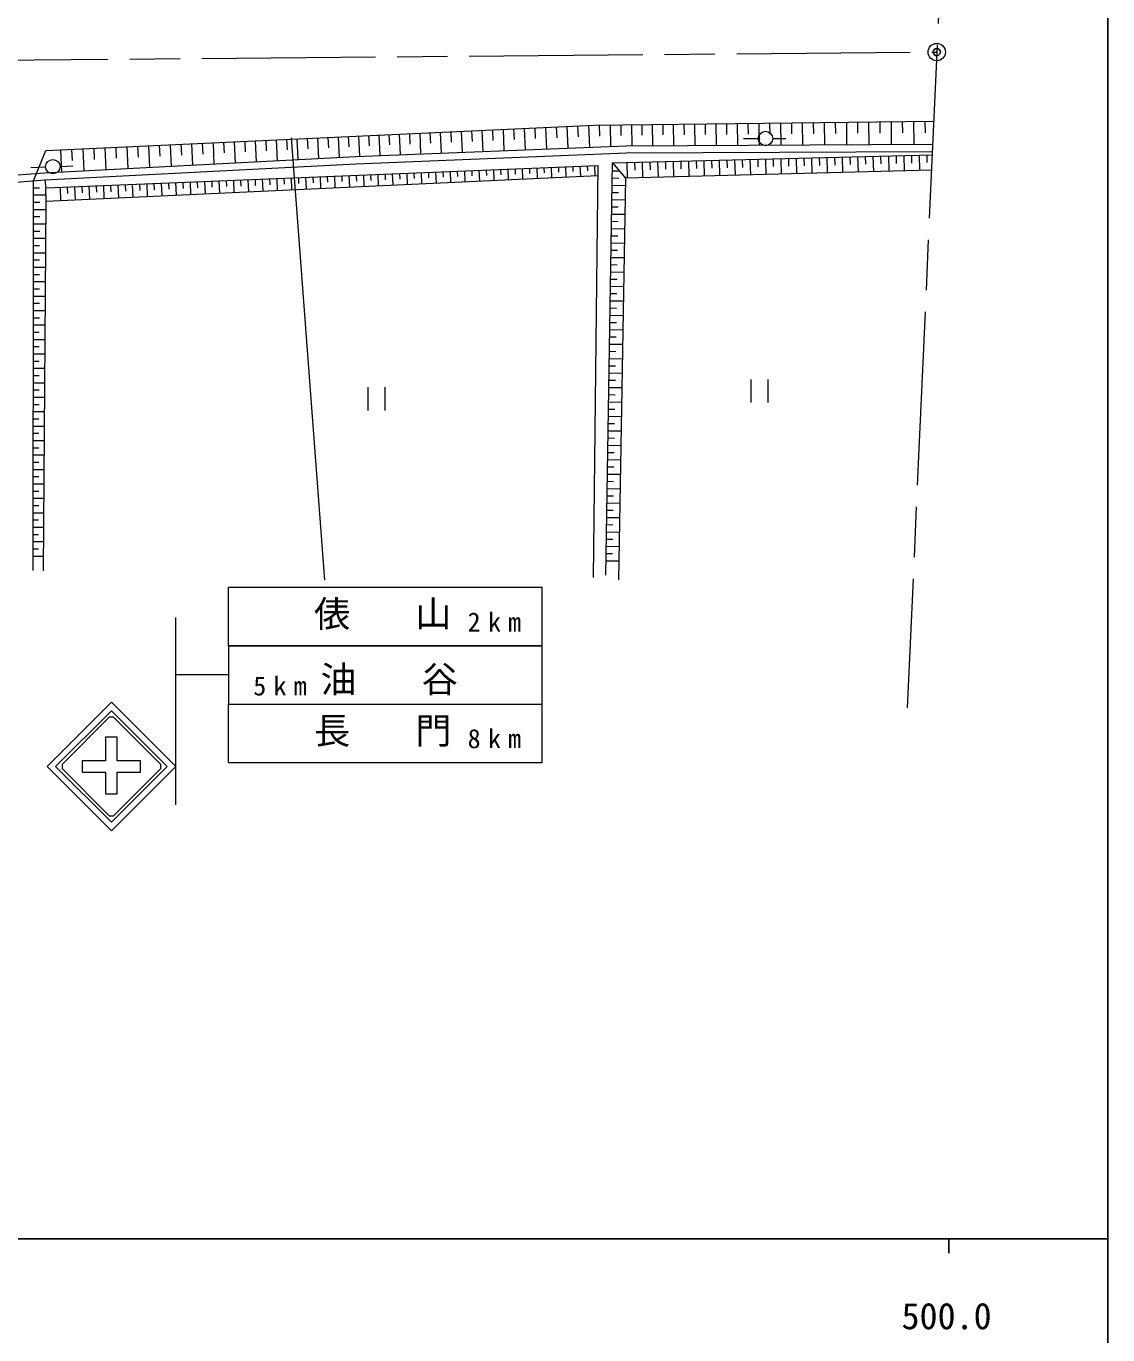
# Model space of a CAD drawing. Units: millimetres, scale not verified. Extents: x 40000 to 680000, y 20000 to 380000.
# Drawn here: x 504162 to 579000, y 198357 to 288965 of the extents above; entities that cross this region are included whole.
import ezdxf
from ezdxf.enums import TextEntityAlignment as Align

# ---------------------------------------------------------------- set-up
doc = ezdxf.new("R2010")
doc.units = ezdxf.units.MM
doc.header["$LTSCALE"] = 1000
doc.header["$PDMODE"] = 32
doc.header["$PDSIZE"] = 500
doc.linetypes.add('CHAIN', pattern=[18.5, 12, -1.5, 3.5, -1.5])
for name, color, linetype, lineweight in [('M-BGD', 7, 'Continuous', 13), ('M-BMK', 2, 'CHAIN', 13), ('M-BMK-SRVR', 3, 'Continuous', 13), ('M-STR-HTXT', 7, 'Continuous', 13), ('M-TTL-BAND', 7, 'Continuous', 25)]:
    doc.layers.add(name, color=color, linetype=linetype, lineweight=lineweight)
doc.layers.add('M-OTRS', color=6, linetype='Continuous')
doc.styles.add('ＭＳ ゴシック', font='')
doc.styles.get('ＭＳ ゴシック').set_extended_font_data('MS Gothic')

msp = doc.modelspace()

# ---------------------------------------------------------------- linework, layer by layer
at = {"layer": 'M-BGD'}
for p, q in [((505533, 280353), (543470, 282107)), ((537155, 281815), (537222, 280351)), ((537887, 281849), (537921, 281117)), ((538619, 281883), (538687, 280410)), ((539355, 281917), (539389, 281180)), ((540092, 281951), (540160, 280469)), ((540833, 281985), (540867, 281244)), ((541574, 282019), (541643, 280528)), ((542319, 282054), (542354, 281308)), ((543065, 282088), (543134, 280588)), ((543470, 282107), (566949, 282377)), ((543815, 282111), (543824, 281360)), ((544566, 282120), (544583, 280646)), ((545303, 282128), (545311, 281391)), ((546040, 282136), (546056, 280692)), ((546762, 282145), (546770, 281422)), ((547484, 282153), (547501, 280699)), ((548211, 282161), (548220, 281434)), ((548938, 282170), (548955, 280707)), ((549670, 282178), (549678, 281447)), ((550402, 282187), (550419, 280714)), ((551138, 282195), (551146, 281459)), ((551874, 282204), (551891, 280721)), ((552615, 282212), (552624, 281471)), ((553357, 282221), (553374, 280729)), ((554102, 282229), (554111, 281483)), ((554848, 282238), (554866, 280736)), ((555599, 282246), (555608, 281496)), ((556350, 282255), (556367, 280744)), ((557105, 282264), (557114, 281508)), ((557861, 282272), (557878, 280752)), ((558621, 282281), (558630, 281521)), ((559382, 282290), (559399, 280759)), ((560147, 282299), (560156, 281533)), ((560912, 282308), (560930, 280767)), ((561683, 282316), (561691, 281546)), ((562453, 282325), (562471, 280775)), ((563228, 282334), (563237, 281559)), ((564003, 282343), (564021, 280783)), ((564783, 282352), (564792, 281572)), ((565564, 282361), (565582, 280791)), ((566349, 282370), (566358, 281585)), ((517088, 280887), (517155, 279420)), ((517821, 280921), (517855, 280188)), ((518555, 280955), (518622, 279498)), ((519284, 280989), (519317, 280260)), ((520013, 281023), (520079, 279575)), ((520736, 281056), (520770, 280332)), ((521460, 281089), (521527, 279652)), ((522179, 281123), (522212, 280404)), ((522898, 281156), (522964, 279728)), ((523612, 281189), (523645, 280475)), ((524326, 281222), (524392, 279803)), ((525036, 281255), (525068, 280545)), ((525745, 281288), (525810, 279879)), ((526449, 281320), (526482, 280616)), ((527154, 281353), (527219, 279950)), ((527855, 281385), (527888, 280684)), ((528556, 281418), (528622, 280006)), ((529262, 281450), (529295, 280745)), ((529968, 281483), (530033, 280063)), ((530678, 281516), (530710, 280806)), ((531388, 281548), (531454, 280120)), ((532102, 281581), (532135, 280867)), ((532816, 281614), (532883, 280177)), ((533535, 281648), (533568, 280929)), ((534253, 281681), (534320, 280235)), ((534977, 281714), (535010, 280991)), ((535700, 281748), (535767, 280293)), ((536427, 281781), (536461, 281054)), ((554815, 281167), (553803, 281157)), ((555815, 281190), (556721, 281198)), ((504672, 278259), (505533, 280353)), ((506532, 280399), (506603, 278861)), ((507302, 280435), (507337, 279666)), ((508071, 280471), (508142, 278942)), ((508835, 280506), (508870, 279742)), ((509599, 280541), (509669, 279023)), ((510358, 280576), (510393, 279817)), ((511117, 280611), (511187, 279104)), ((511871, 280646), (511906, 279892)), ((512625, 280681), (512694, 279183)), ((513374, 280716), (513409, 279967)), ((514123, 280750), (514191, 279263)), ((514866, 280785), (514901, 280041)), ((515610, 280819), (515678, 279342)), ((516349, 280853), (516383, 280114)), ((544723, 279492), (566845, 280058)), ((563815, 279980), (563842, 278917)), ((564346, 279994), (564360, 279462)), ((564878, 280007), (564905, 278945)), ((565409, 280021), (565422, 279490)), ((565940, 280034), (565967, 278972)), ((566471, 280048), (566485, 279517)), ((505507, 279200), (504495, 279158)), ((505511, 277767), (543717, 279314)), ((506505, 279255), (507410, 279292)), ((537984, 279082), (537998, 278723)), ((538484, 279102), (538512, 278391)), ((538983, 279122), (538998, 278767)), ((539483, 279142), (539511, 278438)), ((539982, 279162), (539997, 278810)), ((540482, 279183), (540510, 278484)), ((540982, 279203), (540996, 278854)), ((541481, 279223), (541509, 278531)), ((541981, 279243), (541995, 278897)), ((542480, 279263), (542508, 278578)), ((542980, 279284), (542994, 278941)), ((543717, 279314), (543401, 250796)), ((543479, 279304), (543507, 278624)), ((544257, 250957), (544723, 279492)), ((544723, 279492), (545625, 278449)), ((545723, 279518), (545750, 278452)), ((546256, 279531), (546270, 278999)), ((546789, 279545), (546816, 278480)), ((547321, 279559), (547335, 279026)), ((547854, 279572), (547881, 278507)), ((548387, 279586), (548400, 279053)), ((548919, 279600), (548947, 278534)), ((549452, 279613), (549466, 279081)), ((549985, 279627), (550012, 278562)), ((550517, 279640), (550531, 279108)), ((551049, 279654), (551077, 278589)), ((551582, 279668), (551595, 279135)), ((552114, 279681), (552141, 278617)), ((552646, 279695), (552660, 279162)), ((553179, 279708), (553206, 278644)), ((553711, 279722), (553725, 279190)), ((554243, 279736), (554270, 278671)), ((554775, 279749), (554789, 279217)), ((555307, 279763), (555335, 278699)), ((555839, 279776), (555853, 279244)), ((556371, 279790), (556399, 278726)), ((556903, 279804), (556917, 279272)), ((557435, 279817), (557462, 278753)), ((557967, 279831), (557981, 279299)), ((558499, 279844), (558526, 278781)), ((559031, 279858), (559044, 279326)), ((559563, 279871), (559590, 278808)), ((560094, 279885), (560108, 279353)), ((560626, 279899), (560653, 278835)), ((561157, 279912), (561171, 279381)), ((561689, 279926), (561716, 278863)), ((562221, 279939), (562234, 279408)), ((562752, 279953), (562779, 278890)), ((563283, 279967), (563297, 279435)), ((504667, 273571), (504672, 278259)), ((505454, 278319), (505511, 277767)), ((505540, 276854), (543710, 278634)), ((515502, 278172), (515537, 277320)), ((516002, 278192), (516019, 277766)), ((516502, 278212), (516536, 277366)), ((517001, 278232), (517018, 277810)), ((517501, 278253), (517535, 277413)), ((518000, 278273), (518017, 277853)), ((518500, 278293), (518534, 277460)), ((519000, 278313), (519016, 277897)), ((519499, 278334), (519533, 277506)), ((519999, 278354), (520015, 277940)), ((520498, 278374), (520532, 277553)), ((520998, 278394), (521014, 277984)), ((521497, 278414), (521530, 277599)), ((521997, 278435), (522014, 278027)), ((522497, 278455), (522529, 277646)), ((522996, 278475), (523013, 278071)), ((523496, 278495), (523528, 277693)), ((523995, 278515), (524012, 278114)), ((524495, 278536), (524527, 277739)), ((524995, 278556), (525011, 278158)), ((525494, 278576), (525526, 277786)), ((525994, 278596), (526010, 278201)), ((526493, 278617), (526525, 277832)), ((526993, 278637), (527009, 278245)), ((527493, 278657), (527524, 277879)), ((527992, 278677), (528008, 278288)), ((528492, 278697), (528523, 277925)), ((528991, 278718), (529007, 278332)), ((529491, 278738), (529522, 277972)), ((529991, 278758), (530006, 278375)), ((530490, 278778), (530521, 278019)), ((530990, 278798), (531005, 278419)), ((531489, 278819), (531520, 278065)), ((531989, 278839), (532004, 278462)), ((532488, 278859), (532519, 278112)), ((532988, 278879), (533003, 278506)), ((533488, 278900), (533518, 278158)), ((533987, 278920), (534002, 278549)), ((534487, 278940), (534517, 278205)), ((534986, 278960), (535001, 278593)), ((535486, 278980), (535516, 278251)), ((535986, 279001), (536000, 278636)), ((536485, 279021), (536514, 278298)), ((536985, 279041), (536999, 278680)), ((537484, 279061), (537513, 278345)), ((544707, 278454), (545165, 278446)), ((544715, 278954), (545196, 278946)), ((545625, 278449), (545134, 250630)), ((566797, 278993), (545625, 278449)), ((504671, 277277), (505515, 277276)), ((504672, 277777), (505094, 277777)), ((505540, 276854), (505511, 277767)), ((506510, 277808), (506546, 276901)), ((507009, 277828), (507028, 277374)), ((507509, 277848), (507545, 276947)), ((508009, 277869), (508027, 277418)), ((508508, 277889), (508544, 276994)), ((509008, 277909), (509026, 277461)), ((509507, 277929), (509543, 277040)), ((510007, 277949), (510025, 277505)), ((510506, 277970), (510542, 277087)), ((511006, 277990), (511024, 277549)), ((511506, 278010), (511541, 277134)), ((512005, 278030), (512023, 277592)), ((512505, 278050), (512540, 277180)), ((513004, 278071), (513022, 277636)), ((513504, 278091), (513539, 277227)), ((514004, 278111), (514021, 277679)), ((514503, 278131), (514538, 277273)), ((515003, 278152), (515020, 277723)), ((544690, 277454), (545148, 277446)), ((544698, 277954), (545616, 277939)), ((504671, 276777), (505104, 276777)), ((505369, 251259), (505540, 276854)), ((544674, 276454), (545131, 276446)), ((544682, 276954), (545598, 276939)), ((504669, 275777), (505100, 275777)), ((504670, 276277), (505536, 276276)), ((544658, 275454), (545114, 275447)), ((544666, 275954), (545581, 275939)), ((504668, 274777), (505096, 274777)), ((504669, 275277), (505530, 275276)), ((544649, 274954), (545563, 274939)), ((504667, 273777), (505092, 273777)), ((504668, 274277), (505523, 274276)), ((544633, 273954), (545546, 273939)), ((544641, 274454), (545097, 274447)), ((504654, 251277), (504667, 273571)), ((504667, 273277), (505516, 273277)), ((504667, 272777), (505088, 272777)), ((544617, 272954), (545528, 272939)), ((544625, 273454), (545080, 273447)), ((504666, 272277), (505510, 272277)), ((544600, 271955), (545510, 271940)), ((544609, 272454), (545063, 272447)), ((504666, 271777), (505085, 271777)), ((504666, 271277), (505503, 271277)), ((544584, 270955), (545493, 270940)), ((544592, 271455), (545046, 271447)), ((504665, 270277), (505496, 270277)), ((504666, 270777), (505081, 270777)), ((544576, 270455), (545030, 270447)), ((504665, 269777), (505077, 269777)), ((504665, 269277), (505489, 269277)), ((544560, 269455), (545013, 269447)), ((544568, 269955), (545475, 269940)), ((504664, 268777), (505074, 268777)), ((504664, 268277), (505483, 268277)), ((544543, 268455), (544996, 268448)), ((544551, 268955), (545457, 268940)), ((504664, 267777), (505070, 267777)), ((544527, 267455), (544979, 267448)), ((544535, 267955), (545440, 267940)), ((504663, 267277), (505476, 267277)), ((504663, 266777), (505066, 266777)), ((544511, 266455), (544962, 266448)), ((544519, 266955), (545422, 266940)), ((504663, 266277), (505469, 266277)), ((504663, 265777), (505063, 265777)), ((544502, 265955), (545404, 265941)), ((504662, 265277), (505463, 265277)), ((504662, 264777), (505059, 264777)), ((544486, 264955), (545387, 264941)), ((544494, 265455), (544945, 265448)), ((504661, 263777), (505055, 263777)), ((504662, 264277), (505456, 264277)), ((527809, 263960), (527809, 262360)), ((529009, 262360), (529009, 263960)), ((544470, 263956), (545369, 263941)), ((544478, 264456), (544928, 264448)), ((554306, 264512), (554306, 262912)), ((555506, 262912), (555506, 264512)), ((504661, 263277), (505449, 263277)), ((504661, 262777), (505052, 262777)), ((544453, 262956), (545352, 262941)), ((544462, 263456), (544911, 263448)), ((504661, 262277), (505443, 262277)), ((544437, 261956), (545334, 261941)), ((544445, 262456), (544894, 262448)), ((504660, 261777), (505048, 261777)), ((504660, 261277), (505436, 261277)), ((544421, 260956), (545316, 260941)), ((544429, 261456), (544877, 261449)), ((504659, 260277), (505429, 260277)), ((504660, 260777), (505045, 260777)), ((544413, 260456), (544860, 260449)), ((504659, 259777), (505041, 259777)), ((504659, 259277), (505422, 259277)), ((544396, 259456), (544843, 259449)), ((544404, 259956), (545299, 259941)), ((504658, 258777), (505037, 258777)), ((504658, 258277), (505416, 258277)), ((544380, 258456), (544826, 258449)), ((544388, 258956), (545281, 258942)), ((504658, 257777), (505034, 257777)), ((544364, 257456), (544809, 257449)), ((544372, 257956), (545263, 257942)), ((504657, 256777), (505030, 256777)), ((504658, 257277), (505409, 257277)), ((544347, 256457), (544792, 256449)), ((544355, 256957), (545246, 256942)), ((504657, 256277), (505402, 256277)), ((504657, 255777), (505026, 255777)), ((544339, 255957), (545228, 255942)), ((504656, 255277), (505396, 255277)), ((504656, 254777), (505023, 254777)), ((544323, 254957), (545210, 254942)), ((544331, 255457), (544775, 255449)), ((504656, 254277), (505389, 254277)), ((504656, 253777), (505019, 253777)), ((544306, 253957), (545193, 253942)), ((544315, 254457), (544758, 254450)), ((504655, 253277), (505382, 253277)), ((544290, 252957), (545175, 252943)), ((544298, 253457), (544741, 253450)), ((504655, 252777), (505015, 252777)), ((504655, 252277), (505375, 252277)), ((544274, 251957), (545158, 251943)), ((544282, 252457), (544724, 252450))]:
    msp.add_line(p, q, dxfattribs=at)
for points in [[(437196, 257293), (438312, 267163), (440130, 271573), (444293, 274261), (455162, 275370), (501094, 278487), (505422, 278818), (526975, 279940), (545680, 280690), (566878, 280797)], [(437692, 257237), (438801, 267038), (440532, 271238), (444464, 273776), (455204, 274872), (501130, 277988), (505454, 278319), (526998, 279441), (545691, 280190), (566855, 280297)]]:
    msp.add_lwpolyline(points, dxfattribs=at)
for centre in [(555315, 281189), (506005, 279238)]:
    msp.add_circle(centre, 500, dxfattribs=at)
at = {"layer": 'M-BMK'}
for p, q in [((568846, 324622), (565125, 241776)), ((423826, 285937), (567164, 287171))]:
    msp.add_line(p, q, dxfattribs=at)
at = {"layer": 'M-BMK-SRVR'}
msp.add_circle((567164, 287171), 600, dxfattribs=at)
at = {"layer": 'M-OTRS'}
msp.add_point((567164, 287171), dxfattribs=at)
at = {"layer": 'M-STR-HTXT'}
for p, q in [((522487, 281237), (524813, 250618)), ((518168, 250118), (539857, 250118)), ((518168, 246070), (518168, 250118)), ((539857, 246070), (539857, 250118)), ((514515, 235059), (514515, 248015)), ((539857, 246070), (518168, 246070)), ((518168, 246070), (518168, 242021)), ((518168, 246070), (539857, 246070)), ((539857, 242021), (539857, 246070)), ((518168, 244046), (514515, 244046)), ((518168, 242021), (539857, 242021)), ((518168, 237973), (518168, 242021)), ((539857, 237973), (539857, 242021)), ((509912, 241122), (506645, 237855)), ((505605, 237707), (510060, 233252)), ((506199, 237707), (510060, 233846)), ((512074, 238109), (510463, 238109)), ((518168, 237973), (539857, 237973))]:
    msp.add_line(p, q, dxfattribs=at)
for points in [[(510060, 233252), (514515, 237707), (510060, 242162), (505605, 237707)], [(510060, 233846), (513921, 237707), (510060, 241568), (506199, 237707)], [(506645, 237855), (506645, 237558), (509912, 234291), (510209, 234291), (513475, 237558), (513475, 237855), (510209, 241122), (509912, 241122)], [(510463, 238109), (510463, 239745), (509657, 239745), (509657, 238109), (508047, 238109), (508047, 237304), (509657, 237304), (509657, 235819), (510463, 235819), (510463, 237304), (512074, 237304), (512074, 238109)]]:
    msp.add_lwpolyline(points, dxfattribs=at)
at = {"layer": 'M-TTL-BAND'}
for p, q in [((579000, 20000), (579000, 370000)), ((40000, 205000), (579000, 205000)), ((568000, 205000), (568000, 204000))]:
    msp.add_line(p, q, dxfattribs=at)

# ---------------------------------------------------------------- texts
at = {"layer": 'M-STR-HTXT', "style": 'ＭＳ ゴシック'}
for s, insert, char_height, attachment_point in [('\\T1.4;俵\u3000山', (529333, 248179), 1833, 5), ('\\T1.56;2km', (534706, 247053), 1320, 7), ('\\T1.4;油\u3000谷', (524525, 242625), 1833, 7), ('\\T1.56;5km', (524076, 242606), 1320, 9), ('\\T1.4;長\u3000門', (529333, 240082), 1833, 5), ('\\T1.56;8km', (534706, 238956), 1320, 7)]:
    msp.add_mtext(s, dxfattribs=dict(at, insert=insert, char_height=char_height, attachment_point=attachment_point))
at = {"layer": 'M-TTL-BAND', "style": 'ＭＳ ゴシック'}
msp.add_text('500.0', height=1833, dxfattribs=at).set_placement((567844, 198195), align=Align.BOTTOM_CENTER)

doc.saveas('drawing.dxf')
